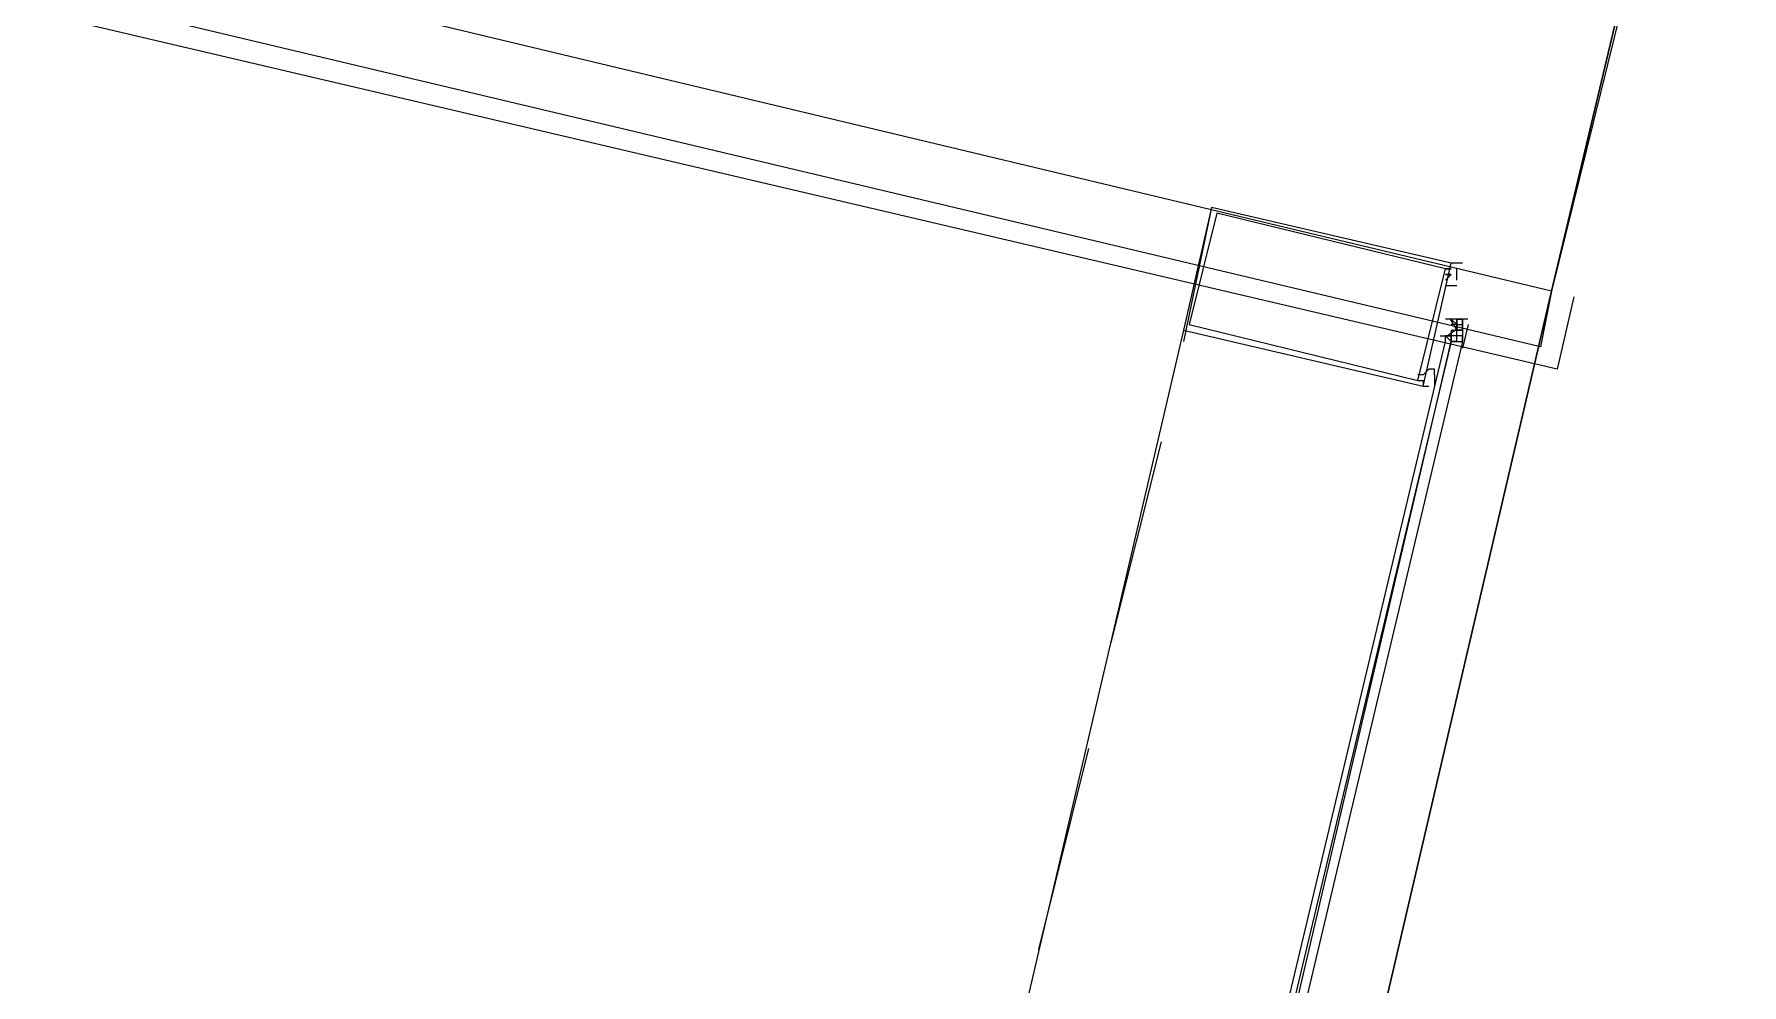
# Model space of a CAD drawing. Header units: feet. Extents: x -84 to 198, y -22 to 181.
# Drawn here: x 113.173 to 117.255, y 56.56 to 58.832 of the extents above; entities that cross this region are included whole.
import ezdxf

# ---------------------------------------------------------------- set-up
doc = ezdxf.new("R2010")
doc.units = ezdxf.units.FT
doc.layers.add('A-LINEA', color=7, linetype='CONTINUOUS')
doc.layers.add('A-MURO-CONCRETO', color=8, linetype='CONTINUOUS')

msp = doc.modelspace()

# ---------------------------------------------------------------- linework, layer by layer
at = {"layer": 'A-LINEA'}
for p, q in [((116.7733, 58.0844), (113.24, 58.9244)), ((116.8133, 58.0311), (113.1733, 58.8844)), ((115.9867, 58.4178), (115.92, 58.0978)), ((116.5867, 58.2844), (116.56, 58.2844)), ((116.5733, 58.2578), (116.5733, 58.2711)), ((116.5733, 58.2444), (116.5733, 58.2578)), ((116.5867, 58.2578), (116.5867, 58.2578)), ((116.8, 58.2178), (116.1067, 55.2444)), ((116.5467, 58.2311), (116.5733, 58.2311)), ((116.8, 58.2178), (116.7733, 58.0844)), ((116.8533, 58.2044), (116.8133, 58.0311)), ((115.92, 58.1244), (115.36, 55.7244)), ((116.56, 58.1511), (116.56, 58.1511)), ((116.56, 58.1511), (116.56, 58.1511)), ((116.56, 58.1511), (116.56, 58.1511)), ((116.56, 58.1511), (116.56, 58.1511)), ((116.56, 58.1511), (116.56, 58.1511)), ((116.56, 58.1511), (116.56, 58.1511)), ((116.56, 58.1511), (116.5733, 58.1378)), ((116.56, 58.1511), (116.56, 58.1511)), ((116.56, 58.1511), (116.56, 58.1511)), ((116.56, 58.1511), (116.56, 58.1511)), ((116.56, 58.1511), (116.56, 58.1511)), ((116.5733, 58.1378), (116.56, 58.1378)), ((116.56, 58.1378), (116.56, 58.1378)), ((116.5733, 58.1378), (116.56, 58.1378)), ((116.5733, 58.1378), (116.56, 58.1378)), ((116.56, 58.1244), (116.56, 58.1111)), ((116.56, 58.1244), (116.56, 58.1244)), ((116.56, 58.1244), (116.5733, 58.1244)), ((116.56, 58.1244), (116.5733, 58.1244)), ((116.56, 58.1244), (116.5733, 58.1244)), ((116.56, 58.1244), (116.5733, 58.1244)), ((116.5733, 58.1378), (116.5733, 58.1511)), ((116.5733, 58.1511), (116.5733, 58.1511)), ((116.5733, 58.1511), (116.5733, 58.1511)), ((116.5733, 58.1511), (116.5733, 58.1511)), ((116.5733, 58.1511), (116.5733, 58.1511)), ((116.5733, 58.1511), (116.5733, 58.1511)), ((116.5733, 58.1511), (116.5733, 58.1511)), ((116.5733, 58.1511), (116.5733, 58.1511)), ((116.5733, 58.1511), (116.5733, 58.1511)), ((116.5867, 58.1511), (116.5733, 58.1511)), ((116.5733, 58.1511), (116.5733, 58.1511)), ((116.5733, 58.1511), (116.5733, 58.1511)), ((116.5733, 58.1511), (116.5733, 58.1511)), ((116.5733, 58.1511), (116.5733, 58.1511)), ((116.5733, 58.1511), (116.5733, 58.1511)), ((116.5733, 58.1511), (116.5733, 58.1511)), ((116.5733, 58.1511), (116.5733, 58.1511)), ((116.5733, 58.1511), (116.5733, 58.1511)), ((116.5733, 58.1511), (116.5733, 58.1511)), ((116.5733, 58.1511), (116.5733, 58.1511)), ((116.5733, 58.1511), (116.5733, 58.1511)), ((116.5733, 58.1511), (116.5733, 58.1511)), ((116.5733, 58.1511), (116.5733, 58.1511)), ((116.5733, 58.1511), (116.5867, 58.1511)), ((116.5733, 58.1511), (116.5733, 58.1511)), ((116.5733, 58.1511), (116.5733, 58.1511)), ((116.5733, 58.1511), (116.5733, 58.1511)), ((116.5733, 58.1511), (116.5733, 58.1511)), ((116.5733, 58.1511), (116.5733, 58.1511)), ((116.5733, 58.1511), (116.5733, 58.1511)), ((116.5733, 58.1511), (116.5733, 58.1511)), ((116.5733, 58.1378), (116.5733, 58.1378)), ((116.5733, 58.1378), (116.5733, 58.1378)), ((116.5733, 58.1378), (116.5733, 58.1378)), ((116.5733, 58.1378), (116.5733, 58.1378)), ((116.5733, 58.1378), (116.5733, 58.1378)), ((116.5733, 58.1378), (116.5733, 58.1378)), ((116.5733, 58.1378), (116.5733, 58.1378)), ((116.5733, 58.1378), (116.5733, 58.1378)), ((116.5733, 58.1378), (116.5733, 58.1378)), ((116.5733, 58.1378), (116.5733, 58.1378)), ((116.5733, 58.1378), (116.5733, 58.1378)), ((116.5733, 58.1378), (116.5733, 58.1378)), ((116.5733, 58.1378), (116.5733, 58.1378)), ((116.5733, 58.1378), (116.5733, 58.1378)), ((116.5733, 58.1378), (116.5733, 58.1378)), ((116.5733, 58.1378), (116.5733, 58.1378)), ((116.5733, 58.1378), (116.5733, 58.1244)), ((116.5733, 58.1378), (116.5733, 58.1378)), ((116.5733, 58.1378), (116.5733, 58.1378)), ((116.5733, 58.1378), (116.5733, 58.1244)), ((116.5733, 58.1378), (116.5733, 58.1378)), ((116.5733, 58.1378), (116.5733, 58.1378)), ((116.5733, 58.1378), (116.5733, 58.1244)), ((116.5733, 58.1378), (116.5733, 58.1378)), ((116.5733, 58.1378), (116.5733, 58.1378)), ((116.5733, 58.1378), (116.5733, 58.1244)), ((116.5733, 58.1378), (116.5867, 58.1378)), ((116.5733, 58.1378), (116.5867, 58.1378)), ((116.5733, 58.1378), (116.5867, 58.1378)), ((116.5733, 58.1244), (116.5733, 58.1244)), ((116.5733, 58.1244), (116.5733, 58.1244)), ((116.5733, 58.1244), (116.5733, 58.1244)), ((116.5867, 58.1244), (116.5733, 58.1244)), ((116.5733, 58.1244), (116.5733, 58.1244)), ((116.5733, 58.1244), (116.5733, 58.1244)), ((116.5733, 58.1244), (116.5733, 58.1244)), ((116.5733, 58.1244), (116.5867, 58.1244)), ((116.5733, 58.1244), (116.5733, 58.1244)), ((116.5867, 58.1244), (116.5733, 58.1244)), ((116.5733, 58.1244), (116.5733, 58.1244)), ((116.5733, 58.1244), (116.5733, 58.1244)), ((116.5733, 58.1244), (116.5733, 58.1244)), ((116.5733, 58.1244), (116.5733, 58.1244)), ((116.5733, 58.1244), (116.5733, 58.1244)), ((116.5733, 58.1244), (116.5733, 58.1244)), ((116.5733, 58.1244), (116.5733, 58.1244)), ((116.5867, 58.1511), (116.5867, 58.1511)), ((116.5867, 58.1511), (116.5867, 58.1511)), ((116.5867, 58.1511), (116.5867, 58.1511)), ((116.5867, 58.1378), (116.5867, 58.1511)), ((116.5867, 58.1511), (116.5867, 58.1511)), ((116.5867, 58.1511), (116.5867, 58.1511)), ((116.5867, 58.1511), (116.5867, 58.1511)), ((116.5867, 58.1511), (116.5867, 58.1378)), ((116.5867, 58.1511), (116.5867, 58.1511)), ((116.5867, 58.1511), (116.5867, 58.1511)), ((116.6, 58.1511), (116.5867, 58.1511)), ((116.5867, 58.1378), (116.5867, 58.1378)), ((116.5867, 58.1378), (116.5867, 58.1378)), ((116.5867, 58.1378), (116.5867, 58.1378)), ((116.5867, 58.1244), (116.5867, 58.1378)), ((116.5867, 58.1378), (116.5867, 58.1378)), ((116.5867, 58.1378), (116.5867, 58.1378)), ((116.5867, 58.1378), (116.5867, 58.1378)), ((116.5867, 58.1378), (116.5867, 58.1378)), ((116.5867, 58.1378), (116.5867, 58.1378)), ((116.5867, 58.1378), (116.5867, 58.1378)), ((116.5867, 58.1378), (116.5867, 58.1378)), ((116.5867, 58.1378), (116.5867, 58.1378)), ((116.5867, 58.1378), (116.5867, 58.1378)), ((116.5867, 58.1378), (116.5867, 58.1378)), ((116.5867, 58.1378), (116.5867, 58.1378)), ((116.5867, 58.1378), (116.5867, 58.1378)), ((116.5867, 58.1378), (116.5867, 58.1378)), ((116.5867, 58.1378), (116.5867, 58.1378)), ((116.5867, 58.1378), (116.5867, 58.1378)), ((116.5867, 58.1378), (116.5867, 58.1378)), ((116.5867, 58.1378), (116.5867, 58.1378)), ((116.5867, 58.1378), (116.5867, 58.1378)), ((116.5867, 58.1378), (116.5867, 58.1378)), ((116.5867, 58.1378), (116.5867, 58.1244)), ((116.5867, 58.1378), (116.5867, 58.1378)), ((116.5867, 58.1378), (116.5867, 58.1378)), ((116.5867, 58.1244), (116.5867, 58.1378)), ((116.5867, 58.1378), (116.5867, 58.1378)), ((116.5867, 58.1244), (116.5867, 58.1244)), ((116.5867, 58.1244), (116.5867, 58.1244)), ((116.5867, 58.1244), (116.5867, 58.1244)), ((116.5867, 58.1244), (116.5867, 58.1244)), ((116.5867, 58.1244), (116.5867, 58.1244)), ((116.5867, 58.1244), (116.5867, 58.1244)), ((116.5867, 58.1244), (116.5867, 58.1244)), ((116.5867, 58.1244), (116.5867, 58.1244)), ((116.5867, 58.1244), (116.5867, 58.1244)), ((116.5867, 58.1244), (116.5867, 58.1244)), ((116.5867, 58.1244), (116.5867, 58.1111)), ((116.5867, 58.1244), (116.5867, 58.1244)), ((116.5867, 58.1244), (116.5867, 58.1244)), ((116.5867, 58.1244), (116.5867, 58.1244)), ((116.5867, 58.1244), (116.5867, 58.1244)), ((116.6005, 58.1381), (116.5872, 58.0817)), ((116.6, 58.1511), (116.6, 58.1511)), ((116.6, 58.1511), (116.6, 58.1511)), ((116.6, 58.1511), (116.6, 58.1511)), ((116.6, 58.1511), (116.6, 58.1511)), ((116.6, 58.1511), (116.6, 58.1511)), ((116.5467, 58.1111), (116.5467, 58.1111)), ((116.5467, 58.1111), (116.5467, 58.1111)), ((116.56, 58.1111), (116.5467, 58.1111)), ((116.5467, 58.1111), (116.5467, 58.1111)), ((116.5467, 58.1111), (116.5467, 58.1111)), ((116.5467, 58.1111), (116.5467, 58.1111)), ((116.5467, 58.1111), (116.5467, 58.1111)), ((116.5467, 58.1111), (116.5467, 58.1111)), ((116.5467, 58.1111), (116.5467, 58.1111)), ((116.5467, 58.1111), (116.5467, 58.1111)), ((116.5467, 58.1111), (116.5467, 58.1111)), ((116.5467, 58.1111), (116.56, 58.1111)), ((116.5467, 58.1111), (116.56, 58.1111)), ((116.5467, 58.1111), (116.56, 58.1111)), ((116.5467, 58.1111), (116.56, 58.1111)), ((116.56, 58.1111), (116.56, 58.1111)), ((116.56, 58.0978), (116.56, 58.1111)), ((116.56, 58.1111), (116.56, 58.1111)), ((116.56, 58.1111), (116.56, 58.1111)), ((116.56, 58.1111), (116.56, 58.1111)), ((116.56, 58.1111), (116.56, 58.1111)), ((116.56, 58.1111), (116.56, 58.1111)), ((116.56, 58.1111), (116.56, 58.1111)), ((116.56, 58.1111), (116.56, 58.1111)), ((116.56, 58.1111), (116.56, 58.1111)), ((116.56, 58.1111), (116.56, 58.1111)), ((116.56, 58.1111), (116.56, 58.1111)), ((116.5733, 58.1111), (116.56, 58.1111)), ((116.5733, 58.1111), (116.56, 58.1111)), ((116.56, 58.1111), (116.56, 58.1111)), ((116.56, 58.1111), (116.56, 58.1111)), ((116.56, 58.1111), (116.56, 58.0978)), ((116.56, 58.1111), (116.56, 58.1111)), ((116.56, 58.0978), (116.56, 58.0978)), ((116.56, 58.0978), (116.56, 58.0978)), ((116.56, 58.0978), (116.56, 58.0978)), ((116.5733, 58.0978), (116.56, 58.0978)), ((116.56, 58.0978), (116.56, 58.0978)), ((116.56, 58.0978), (116.56, 58.0978)), ((116.56, 58.0978), (116.56, 58.0978)), ((116.56, 58.0978), (116.56, 58.0978)), ((116.5733, 58.1111), (116.5733, 58.1111)), ((116.5733, 58.0978), (116.5733, 58.1111)), ((116.5733, 58.1111), (116.5733, 58.1111)), ((116.5733, 58.1111), (116.5733, 58.1111)), ((116.5733, 58.1111), (116.5733, 58.1111)), ((116.5733, 58.1111), (116.5733, 58.1111)), ((116.5733, 58.1111), (116.5733, 58.1111)), ((116.5733, 58.1111), (116.5733, 58.1111)), ((116.5733, 58.1111), (116.5733, 58.1111)), ((116.5867, 58.1111), (116.5733, 58.1111)), ((116.5733, 58.1111), (116.5733, 58.1111)), ((116.5733, 58.1111), (116.5733, 58.1111)), ((116.5733, 58.1111), (116.5733, 58.1111)), ((116.5733, 58.1111), (116.5733, 58.1111)), ((116.5733, 58.1111), (116.5733, 58.1111)), ((116.5733, 58.1111), (116.5733, 58.1111)), ((116.5733, 58.1111), (116.5733, 58.1111)), ((116.5733, 58.1111), (116.5733, 58.1111)), ((116.5733, 58.1111), (116.5733, 58.1111)), ((116.5733, 58.1111), (116.5733, 58.1111)), ((116.5733, 58.1111), (116.5733, 58.1111)), ((116.5733, 58.1111), (116.5733, 58.1111)), ((116.5733, 58.1111), (116.5733, 58.1111)), ((116.5733, 58.1111), (116.5733, 58.1111)), ((116.5733, 58.1111), (116.5733, 58.1111)), ((116.5733, 58.1111), (116.5733, 58.1111)), ((116.5733, 58.1111), (116.5733, 58.1111)), ((116.5733, 58.1111), (116.5733, 58.1111)), ((116.5733, 58.1111), (116.5733, 58.1111)), ((116.5733, 58.0978), (116.5733, 58.0978)), ((116.5733, 58.0978), (116.5733, 58.0978)), ((116.5733, 58.0978), (116.5733, 58.0978)), ((116.5733, 58.0978), (116.5733, 58.0978)), ((116.5733, 58.0978), (116.5733, 58.0978)), ((116.5733, 58.0978), (116.5733, 58.0978)), ((116.5733, 58.0978), (116.5733, 58.0978)), ((116.5867, 58.1111), (116.5867, 58.1111)), ((116.5867, 58.1111), (116.5867, 58.1111)), ((116.5867, 58.1111), (116.5867, 58.1111)), ((116.5867, 58.1111), (116.5867, 58.0978)), ((116.5867, 58.1111), (116.5867, 58.1111)), ((116.5867, 58.1111), (116.5867, 58.1111)), ((116.5867, 58.0978), (116.5867, 58.0978)), ((116.5867, 58.0978), (116.5867, 58.0978)), ((116.5867, 58.0978), (116.5867, 58.0978)), ((116.5867, 58.0978), (116.5867, 58.0978)), ((116.5867, 58.0978), (116.5867, 58.0978)), ((116.4933, 58.0044), (116.4933, 58.0044)), ((116.4933, 58.0044), (116.4933, 58.0044)), ((115.8667, 57.8578), (115.7467, 57.3778)), ((115.6933, 57.1244), (115.5733, 56.6444))]:
    msp.add_line(p, q, dxfattribs=at)
for points in [[(123.9467, 43.9511), (123.92, 47.9511), (123.56, 53.4844), (119.8267, 54.3644), (116.1067, 55.2444), (116.8, 58.2178), (117.1867, 59.8444), (116.8667, 59.9111), (115.8267, 60.1644), (114.5867, 60.4578), (118.2, 75.6978), (129.9467, 72.9244)], [(117.1867, 59.8444), (116.8, 58.2178), (113.4, 59.0311), (113.7867, 60.6444), (117.1867, 59.8444)], [(115.9867, 58.4178), (115.92, 58.1244), (116.4933, 57.9911), (116.56, 58.2844), (115.9867, 58.4178)], [(116, 58.4044), (115.9333, 58.1378), (116.48, 58.0044), (116.5467, 58.2711), (116, 58.4044)], [(116.5467, 58.2711), (116.5467, 58.2711), (116.5467, 58.2711), (116.5467, 58.2711), (116.5467, 58.2711), (116.56, 58.2711), (116.56, 58.2711), (116.56, 58.2711), (116.56, 58.2711)], [(116.56, 58.2711), (116.5467, 58.2711), (116.5467, 58.2711)], [(116.5467, 58.2444), (116.5467, 58.2444), (116.56, 58.2578), (116.56, 58.2578), (116.5467, 58.2578), (116.5467, 58.2578), (116.5467, 58.2578), (116.5467, 58.2578)], [(116.5467, 58.2578), (116.56, 58.2578), (116.56, 58.2578)], [(116.5733, 58.2444), (116.5733, 58.2444), (116.5733, 58.2444), (116.5733, 58.2444)], [(116.5867, 58.2711), (116.5867, 58.2711), (116.5867, 58.2711)], [(116.5867, 58.1511), (116.5733, 58.1511), (116.56, 58.1511), (116.5467, 58.1511)], [(116.5499, 58.1114), (116.5729, 58.1271), (116.558, 58.1506)], [(116.5733, 58.1511), (116.5733, 58.1378), (116.5867, 58.1378)], [(116.5733, 58.1244), (116.5733, 58.1244), (116.5733, 58.1378), (116.5733, 58.1378)], [(116.5867, 58.1244), (116.5867, 58.1244), (116.5733, 58.1244)], [(116.5867, 58.1111), (116.5867, 58.1111), (116.5733, 58.1111), (116.5733, 58.1244), (116.5733, 58.1244), (116.5733, 58.1244)], [(116.5733, 58.1111), (116.5733, 58.1244), (116.5867, 58.1244)], [(116.56, 58.0978), (115.9333, 55.4711), (115.9333, 55.4578), (115.92, 55.4711), (116.5467, 58.0978), (116.5467, 58.1111), (116.56, 58.0978)], [(116.5867, 58.0978), (115.96, 55.4578), (115.9467, 55.4578), (115.9467, 55.4711), (116.56, 58.0978), (116.5867, 58.0978)], [(116.5333, 58.1111), (116.5467, 58.1111), (116.56, 58.0978), (116.5733, 58.0978), (116.5867, 58.0978)], [(116.5867, 58.0978), (116.5867, 58.1111), (116.5733, 58.1111)], [(116.52, 58.0178), (116.52, 58.0178), (116.52, 58.0311), (116.52, 58.0311), (116.5067, 58.0311), (116.5067, 58.0311), (116.4933, 58.0178), (116.4933, 58.0178), (116.4933, 58.0178), (116.4933, 58.0178), (116.4933, 58.0178), (116.4933, 58.0178), (116.48, 58.0178)], [(116.48, 58.0044), (116.4933, 58.0044), (116.4933, 58.0044), (116.4933, 58.0044), (116.4933, 58.0044), (116.4933, 58.0044), (116.4933, 57.9911), (116.4933, 57.9911), (116.5067, 57.9911), (116.5067, 57.9911)], [(116.4933, 58.0178), (116.4933, 58.0178), (116.4933, 58.0178)], [(116.52, 58.0178), (116.52, 58.0044), (116.52, 58.0044), (116.52, 57.9911), (116.52, 57.9911)]]:
    msp.add_lwpolyline(points, dxfattribs=at)
at = {"layer": 'A-MURO-CONCRETO'}
msp.add_lwpolyline([(113.4, 59.0311), (117, 59.0311), (116.8, 58.2178), (113.4, 59.0311), (113.4, 59.0311)], dxfattribs=at)

doc.saveas('drawing.dxf')
